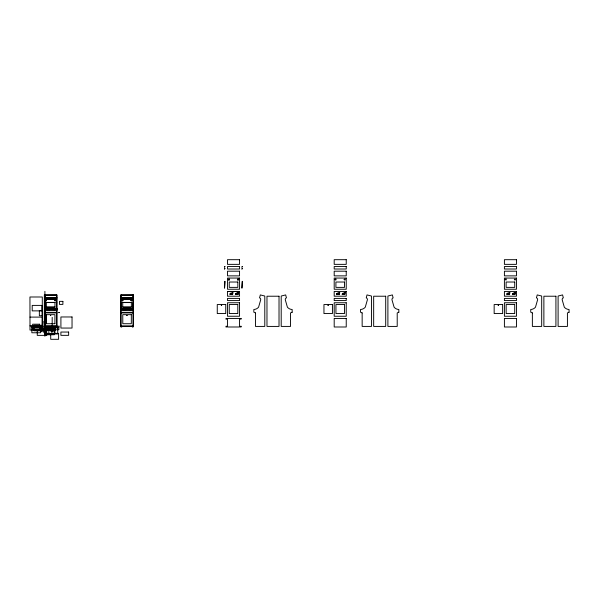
<?xml version="1.0" encoding="UTF-8"?>
<svg xmlns="http://www.w3.org/2000/svg" width="599" height="599" viewBox="0 0 599 599"><rect width="100%" height="100%" fill="white"/><g stroke="black" fill="none" stroke-linecap="round" stroke-linejoin="round"><path stroke-width="0.9" d="M47.284 309.144L47.665 309.144L46.887 309.174M47.508 309.458L47.665 309.421M48.676 309.062L48.302 309.174L49.829 309.473M47.156 309.638L47.62 309.533M48.002 309.339L48.676 309.166M48.332 309.249L49.103 309.384M49.545 309.241L48.616 309.309L49.036 309.443M50.017 309.346L49.043 309.091L49.575 309.174M48.257 309.653L47.875 309.653M48.601 309.601L49.103 309.488M49.388 309.249L50.136 309.166M49.32 309.683L49.695 309.683M52.727 309.174L53.206 309.144M53.206 309.421L52.914 309.406M52.705 309.638L53.206 309.526M53.551 309.339L55.37 309.294M53.76 309.256L53.932 309.339M53.423 309.548L54.15 309.548M54.696 309.421L55.37 309.578M53.805 309.653L53.423 309.653M54.142 309.601L54.524 309.601M54.636 309.488L54.202 309.181M54.524 309.698L54.142 309.698M54.861 309.683L55.243 309.683M123.671 309.144L124.053 309.144M124.39 309.054L124.772 309.054M123.559 309.458L124.053 309.421M124 309.249L123.686 309.473M124.644 309.271L124.772 309.159M125.109 309.099L125.49 309.099M123.544 309.638L123.926 309.638M124.263 309.548L124.772 309.339M124.981 309.316L125.461 309.496L124.981 309.601M124.644 309.653L124.263 309.653M125.708 309.406L126.209 309.294M125.738 309.511L126.209 309.473M125.318 309.705L124.981 309.698M125.708 309.683C126.569 309.593 125.371 309.017 126.082 309.683M129.219 309.144L129.594 309.144M129.938 309.054L130.32 309.054M130.657 309.099L131.039 309.099M129.938 309.339L130.305 309.443L129.826 309.548M129.092 309.638L129.466 309.638M130.53 309.316L131.039 309.384M131.323 309.241L131.758 309.189M130.193 309.653L129.811 309.653M130.53 309.601L130.911 309.601M131.248 309.406L131.758 309.473M131.743 309.301L131.6 309.316M131.263 309.511L131.758 309.578M47.957 309.384L48.362 309.054M49.777 309.062L50.017 308.957M49.665 309.458L49.792 309.361M54.15 309.249L54.546 309.369M54.883 309.249L55.37 309.189M55.363 309.189L54.966 309.241L55.37 309.473M55.101 309.526L54.891 309.511M55.677 309.241L55.969 309.166M55.954 309.361L55.595 309.241M49.462 309.473L49.724 309.593M55.048 309.309L54.883 309.166M130.32 309.339L130.193 309.548M52.922 309.616L52.794 309.181M55.655 309.069L55.969 309.062M124.742 309.443L124.278 309.376M125.049 309.301L125.49 309.384M48.886 309.436L48.878 309.226M125.76 308.957L126.209 309.189M55.13 309.391L54.831 309.428M227.508 291.518L239.555 291.518M56.673 295.202L44.633 295.3L56.673 295.314M133.06 295.202L121.013 295.3L133.06 295.314M121.013 296.093L121.365 295.314M56.673 297.141L56.321 297.92M121.013 297.141L121.365 297.92M133.06 297.141L132.708 297.92M44.633 297.591L56.673 297.591M121.013 297.591L133.06 297.591M44.633 297.688L56.673 297.703M121.013 297.703L133.06 297.703M44.341 297.875L56.965 297.875M120.721 297.853L133.352 297.875M44.633 298.721L56.673 298.721M121.013 298.721L133.06 298.721M44.633 298.998L56.673 298.983M121.013 298.998L133.06 298.983M44.633 299.133L56.673 299.133M121.013 299.133L133.06 299.133M56.673 301.978L56.321 308.096M121.013 301.978L121.013 308.096M133.06 301.978L132.708 308.096M46.348 302.562L54.958 302.562M122.735 302.562L131.338 302.562M46.348 307.062L54.958 307.062M122.735 307.062L131.338 307.062M45.247 308.62L57.579 308.62L57.579 309.803L44.633 309.885M44.633 308.665L56.673 308.732M121.013 308.665L133.06 308.732M44.633 308.814L56.673 308.814M121.013 308.814L133.06 308.814M44.633 308.927L56.673 308.927M121.013 308.927L133.06 308.927M121.013 309.885L133.06 309.885M44.633 310.155L56.673 310.162M121.013 310.155L133.06 310.162M44.633 312.319L56.673 312.319M121.013 312.319L133.06 312.319M44.341 312.918L56.965 312.925M120.721 312.925L133.352 312.918M29.995 317.103L42.252 317.103L42.215 331.696L41.121 331.696L41.121 325.309L42.215 325.309M54.928 323.722L46.37 323.722L46.37 314.67L54.928 314.67L54.891 323.722M29.95 325.849L42.282 325.849L42.282 296.992L29.95 296.992L29.995 330.056L54.284 330.004L54.284 334.751L45.891 334.751L45.891 330.004M44.633 326.028L56.673 326.028M121.013 326.028L133.06 326.028M31.148 326.223L59.511 326.223M44.633 326.32L56.673 326.32M121.013 326.32L133.06 326.32M44.341 326.418L56.965 326.418L56.965 294.918L44.341 294.918L44.319 328.065L31.987 328.065L31.987 326.238M133.06 294.918L133.06 327.032L132.349 327.032L132.349 326.32M132.708 295.314L132.708 296.093M121.724 326.32L121.724 327.032L121.013 327.032L121.013 294.918M56.673 294.918L56.673 327.032L55.962 327.032L55.962 326.32M56.321 295.314L56.321 296.093M54.951 333.441L54.951 326.837L44.408 326.837L44.408 333.441L58.605 333.388L58.605 339.311L50.713 339.311L50.713 333.388M52.188 317.358L52.188 327.923M46.744 330.027L46.744 335.365L37.25 335.365L37.25 330.027M46.408 314.707L46.408 323.722M45.344 326.32L45.344 327.032L44.633 327.032L44.633 294.918M45.247 295.577L45.247 325.676M44.903 291.361L44.903 336.256M255.474 312.918L255.474 326.418L264.788 326.418L264.788 296.033L260.325 294.918L259.562 297.875A1.707 1.707 0 0 1 260.677 299.889L258.588 307.16A6.364 6.364 0 0 1 253.841 309.473L253.841 312.229L255.474 312.918M362.155 312.918L362.155 326.418L371.477 326.418L371.477 296.033L367.007 294.918L366.251 297.875A1.707 1.707 0 0 1 367.367 299.889L365.278 307.16A6.364 6.364 0 0 1 360.531 309.473L360.531 312.229L362.155 312.918M532.369 312.918L532.369 326.418L541.683 326.418L541.683 296.033L537.221 294.918L536.457 297.875A1.707 1.707 0 0 1 537.573 299.889L535.491 307.16A6.364 6.364 0 0 1 530.744 309.473L530.744 312.229L532.369 312.918M43.54 331.891L44.101 331.951L43.547 331.853M47.972 330.244L48.534 330.304L47.98 330.199M50.436 315.493L50.87 315.538L50.436 315.463M51.544 330.835C52.869 333.051 52.989 328.671 51.544 330.835M58.799 312.558L59.256 312.588L58.799 312.558M126.816 315.493L127.25 315.538L126.823 315.463M221.286 305.333L221.727 305.378L221.293 305.303M228.324 279.471C228.87 280.998 230.795 278.842 228.593 280.047C227.957 278.348 230.944 278.992 228.331 279.426M237.451 279.471C238.005 281.051 239.959 278.752 237.676 280.018C236.77 278.071 240.424 279.171 237.451 279.426M327.975 305.333L328.409 305.393L327.982 305.288M498.188 305.333L498.623 305.378L498.196 305.288M229.956 294.341L230.495 294.401L229.956 294.319M230.083 293.517L230.63 293.577L230.091 293.48M230.675 294.012L231.221 294.072L230.682 293.974M230.802 293.196L231.349 293.233L230.802 293.196M231.394 294.199L231.94 294.259L231.401 294.176M231.521 293.375L232.068 293.413L231.521 293.375M232.12 294.543L232.659 294.603L232.12 294.506M232.127 292.829L232.562 292.866L232.127 292.814M232.247 293.72L232.786 293.78L232.247 293.682M232.764 292.829L233.198 292.881L232.764 292.814M235.504 294.341L236.043 294.401L235.504 294.319M235.632 293.517L236.171 293.577L235.632 293.48M236.223 294.012L236.762 294.072L236.231 293.974M236.35 293.196L236.897 293.233L236.35 293.196M236.942 294.199L237.489 294.259L236.942 294.176M237.069 293.375L237.616 293.413L237.069 293.375M237.661 294.543L238.207 294.603L237.668 294.506M237.668 292.829L238.11 292.866L237.676 292.814M237.788 293.72L238.335 293.78L237.796 293.705M238.312 292.829L238.746 292.881L238.312 292.814M335.013 279.471C336.234 281.725 336.698 277.352 335.013 279.471M336.645 294.341L337.185 294.379L336.645 294.319M336.773 293.517L337.312 293.577L336.773 293.48M337.364 294.012L337.903 294.072L337.372 293.974M337.492 293.196L338.038 293.233L337.492 293.196M338.083 294.199L338.63 294.236L338.083 294.176M338.21 293.375L338.757 293.413L338.21 293.375M338.802 294.543L339.348 294.603L338.809 294.506M338.809 292.829L339.251 292.881L338.817 292.814M338.929 293.72L339.476 293.765L338.937 293.705M339.453 292.829L339.888 292.881L339.453 292.814M342.186 294.341L342.733 294.401L342.194 294.319M342.314 293.517L342.86 293.562L342.321 293.503M342.905 294.012L343.452 294.072L342.913 293.974M343.04 293.196L343.579 293.233L343.04 293.196M343.631 294.199L344.178 294.236L343.631 294.199M344.133 279.471C345.421 281.695 345.69 277.382 344.133 279.471M343.759 293.375L344.305 293.413L343.759 293.375M344.358 292.829L344.792 292.881L344.358 292.814M344.35 294.543L344.897 294.603L344.358 294.506M344.477 293.72L345.024 293.78L344.477 293.705M344.994 292.829L345.436 292.866L345.002 292.814M505.219 279.471C506.672 281.642 506.649 277.307 505.219 279.471M506.851 294.341L507.398 294.379L506.851 294.319M506.979 293.517L507.525 293.577L506.986 293.48M507.57 294.012L508.117 294.072L507.578 293.974M507.697 293.196L508.244 293.233L507.697 293.196M508.296 294.199L508.836 294.259L508.296 294.176M508.424 293.375L508.97 293.413L508.424 293.375M509.015 294.543L509.562 294.603L509.023 294.506M509.023 292.829L509.457 292.866L509.023 292.814M509.143 293.72L509.689 293.78L509.143 293.705M509.659 292.829L510.101 292.866L509.667 292.814M512.4 294.341L512.939 294.401L512.4 294.319M512.527 293.517L513.066 293.577L512.534 293.48M513.118 294.012L513.665 294.072L513.126 293.974M513.246 293.196L513.792 293.233L513.246 293.196M513.837 294.199L514.384 294.259L513.845 294.176M514.346 279.471C515.649 281.687 515.874 277.412 514.346 279.471M513.964 293.375L514.511 293.413L513.964 293.375M514.571 292.829L515.005 292.866L514.571 292.814M514.563 294.543L515.103 294.603L514.563 294.506M514.691 293.72L515.23 293.78L514.691 293.705M515.207 292.829L515.642 292.866L515.207 292.814M45.442 300.211C46.872 302.181 46.767 298.257 45.449 300.316C46.759 302.285 46.902 298.602 45.472 300.234M54.569 300.211C55.924 302.21 56.044 298.197 54.569 300.316C55.467 302.345 56.591 298.721 54.591 300.234M121.829 300.211C123.252 302.181 123.184 298.25 121.837 300.316C122.937 302.308 123.694 298.602 121.859 300.234M130.949 300.211C132.454 302.188 132.139 298.152 130.956 300.316C131.945 302.345 132.806 298.706 130.979 300.234M292.155 312.229L290.522 312.918L290.522 326.418L281.208 326.418L281.208 296.033L285.671 294.918L286.434 297.875A1.707 1.707 0 0 0 285.319 299.889L287.4 307.16A6.364 6.364 0 0 0 292.155 309.473L292.155 312.229M398.837 312.229L397.212 312.918L397.212 326.418L387.897 326.418L387.897 296.033L392.36 294.918L393.124 297.875A1.707 1.707 0 0 0 392.008 299.889L394.09 307.16A6.364 6.364 0 0 0 398.837 309.473L398.837 312.229M569.05 312.229L567.425 312.918L567.425 326.418L558.103 326.418L558.103 296.033L562.573 294.918L563.33 297.875A1.707 1.707 0 0 0 562.214 299.889L564.303 307.16A6.364 6.364 0 0 0 569.05 309.473L569.05 312.229M53.566 309.054L53.581 309.047M239.555 259.689L227.508 259.689L227.508 264.361L239.555 264.361L239.555 259.689M346.237 259.689L334.197 259.689L334.197 264.361L346.237 264.361L346.237 259.689M516.45 259.689L504.41 259.689L504.41 264.361L516.45 264.361L516.45 259.689M224.902 266.548L224.558 267.124L224.902 266.548M239.555 266.548L227.508 266.548L227.508 269.011L239.555 269.011L239.555 266.548M242.296 266.548L241.944 267.124L242.296 266.548M346.237 266.548L334.197 266.548L334.197 269.011L346.237 269.011L346.237 266.548M516.45 266.548L504.41 266.548L504.41 269.011L516.45 269.011L516.45 266.548M224.902 268.434L224.558 269.011L224.902 268.434M242.296 268.434L241.944 269.011L242.296 268.434M239.555 271.197L227.508 271.197L227.508 275.869L239.555 275.869L239.555 271.197M346.237 271.197L334.197 271.197L334.197 275.869L346.237 275.869L346.237 271.197M516.45 271.197L504.41 271.197L504.41 275.869L516.45 275.869L516.45 271.197M239.555 278.056L227.508 278.056L227.508 289.242L239.555 289.242L239.555 278.056M346.237 278.056L334.197 278.056L334.197 289.242L346.237 289.242L346.237 278.056M516.45 278.056L504.41 278.056L504.41 289.242L516.45 289.242L516.45 278.056M224.902 281.35L224.558 288.022L224.902 281.35M242.296 281.35L241.944 288.022L242.296 281.35M237.84 282.024L229.23 282.024L229.23 287.385L237.84 287.385L237.84 282.024M344.522 282.024L335.912 282.024L335.912 287.385L344.522 287.385L344.522 282.024M514.736 282.024L506.125 282.024L506.125 287.385L514.736 287.385L514.736 282.024M239.555 291.428L227.508 291.428L227.508 296.213L239.555 296.213L239.555 291.428M346.237 291.428L334.197 291.428L334.197 296.213L346.237 296.213L346.237 291.428M516.45 291.428L504.41 291.428L504.41 296.213L516.45 296.213L516.45 291.428M133.352 294.918L120.721 294.918L120.721 326.418L133.352 326.418L133.352 294.918M279.022 296.22L266.974 296.22L266.974 326.418L279.022 326.418L279.022 296.22M385.704 296.22L373.664 296.22L373.664 326.418L385.704 326.418L385.704 296.22M555.917 296.22L543.877 296.22L543.877 326.418L555.917 326.418L555.917 296.22M239.555 298.407L227.508 298.407L227.508 300.571L239.555 300.571L239.555 298.407M346.237 298.407L334.197 298.407L334.197 300.571L346.237 300.571L346.237 298.407M516.45 298.407L504.41 298.407L504.41 300.571L516.45 300.571L516.45 298.407M62.888 301.357L59.466 301.357L59.466 304.397L62.888 304.397L62.888 301.357M54.958 302.42L46.348 302.42L46.348 307.205L54.958 307.205L54.958 302.42M131.338 302.42L122.735 302.42L122.735 307.205L131.338 307.205L131.338 302.42M239.555 302.757L227.508 302.757L227.508 316.25L239.555 316.25L239.555 302.757M346.237 302.757L334.197 302.757L334.197 316.25L346.237 316.25L346.237 302.757M516.45 302.757L504.41 302.757L504.41 316.25L516.45 316.25L516.45 302.757M237.81 304.509L229.252 304.509L229.252 313.554L237.81 313.554L237.81 304.509M344.5 304.509L335.942 304.509L335.942 313.554L344.5 313.554L344.5 304.509M514.706 304.509L506.155 304.509L506.155 313.554L514.706 313.554L514.706 304.509M225.748 304.547L217.265 304.547L217.265 313.554L225.748 313.554L225.748 304.547M332.438 304.547L323.954 304.547L323.954 313.554L332.438 313.554L332.438 304.547M502.643 304.547L494.16 304.547L494.16 313.554L502.643 313.554L502.643 304.547M41.9 305.4L32.211 305.4L32.211 310.874L41.9 310.874L41.9 305.4M42.2 310.626L39.354 310.626L39.354 315.74L42.2 315.74L42.2 310.626M131.316 314.67L122.758 314.67L122.795 323.722L131.316 323.722L131.316 314.67M72.037 316.968L60.911 316.968L60.911 328.057L72.037 328.057L72.037 316.968M226.684 318.443L225.973 318.443L225.973 319.155L226.684 319.155L226.684 318.443M239.555 318.443L227.508 318.443L227.508 326.994L239.555 326.994L239.555 318.443M241.083 318.443L240.371 318.443L240.371 319.155L241.083 319.155L241.083 318.443M346.237 318.443L334.197 318.443L334.197 326.994L346.237 326.994L346.237 318.443M516.45 318.443L504.41 318.443L504.41 326.994L516.45 326.994L516.45 318.443M42.851 321.363L42.507 327.743L42.851 321.363M39.527 324.201L32.653 324.201L32.653 329.697L39.527 329.697L39.527 324.201M40.867 325.272L33.986 325.272L33.986 330.768L40.867 330.768L40.867 325.272M226.684 326.283L225.973 326.283L225.973 326.994L226.684 326.994L226.684 326.283M241.083 326.283L240.371 326.283L240.371 326.994L241.083 326.994L241.083 326.283M40.5 327.368L31.852 327.368L31.852 332.767L40.5 332.767L40.5 327.368M58.859 327.286L46.819 327.286L46.819 329.75L58.859 329.75L58.859 327.286M57.744 327.87L48.856 327.87L48.856 333.98L57.744 333.98L57.744 327.87M55.43 328.222L43.098 328.222L43.098 330.431L55.43 330.431L55.43 328.222M53.423 328.844L50.78 328.844L50.78 331.187L53.423 331.187L53.423 328.844M51.903 328.986L45.03 328.986L45.03 334.482L51.903 334.482L51.903 328.986M68.638 332.048L60.896 332.048L60.896 335.35L68.638 335.35L68.638 332.048"/></g></svg>
